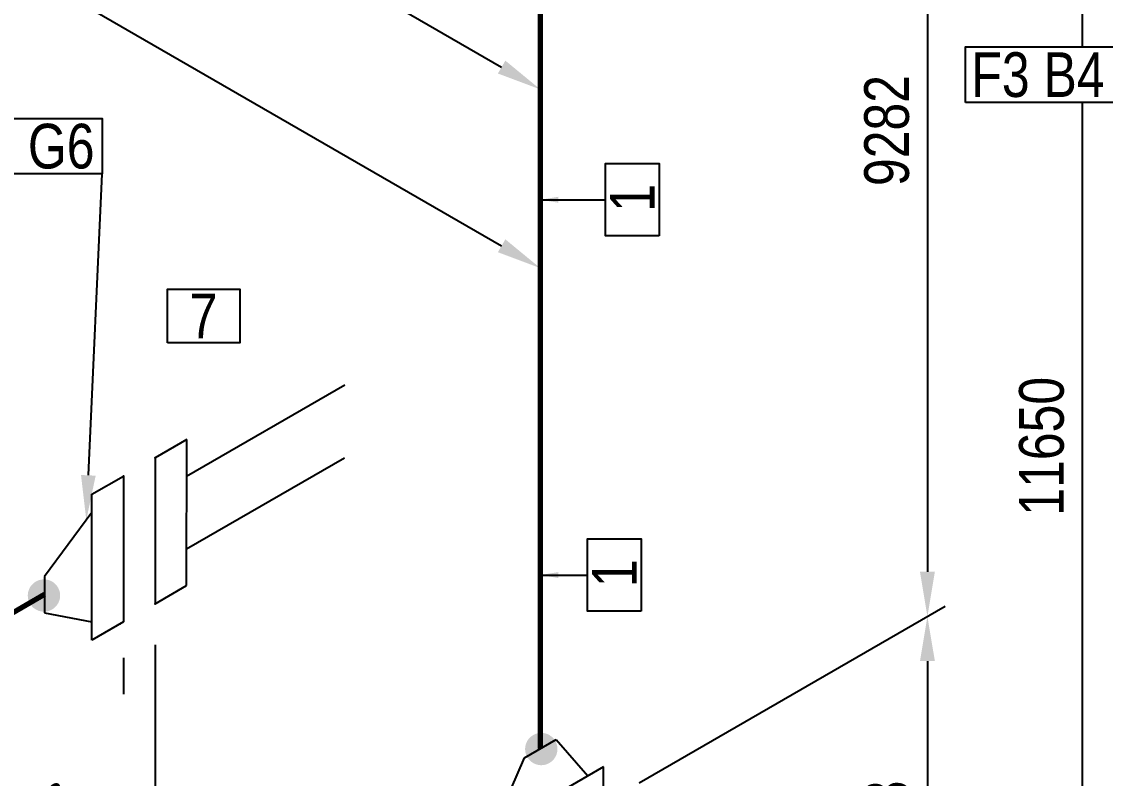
# Model space of a CAD drawing. Header units: millimetres. Extents: x 0 to 594, y 0 to 420.
# Drawn here: x 101.9 to 162.5, y 211.6 to 254 of the extents above; entities that cross this region are included whole.
import ezdxf
from ezdxf import colors
from ezdxf.entities.mleader import LeaderData, LeaderLine
from ezdxf.enums import TextEntityAlignment as Align
from ezdxf.math import Vec2, Vec3

# ---------------------------------------------------------------- set-up
doc = ezdxf.new("R2010")
doc.units = ezdxf.units.MM
doc.header["$LTSCALE"] = 0.25
doc.linetypes.add('DASHED2', pattern=[9.525, 6.35, -3.175])
for name, color, linetype in [('밸브', 4, 'Continuous'), ('연속', 7, 'DASHED2'), ('용접', 1, 'Continuous'), ('주석', 7, 'Continuous'), ('치수', 1, 'Continuous')]:
    doc.layers.add(name, color=color, linetype=linetype)
doc.layers.add('파이프', color=3, linetype='Continuous', lineweight=70)
doc.styles.add('AdskIsoAnnotation', font='arial.ttf', dxfattribs={"width": 0.8, "height": 1})
doc.styles.add('AdskIsoMetric', font='arial.ttf', dxfattribs={"width": 0.8, "height": 2.5})
doc.styles.add('AdskIsoMetric-30', font='arial.ttf', dxfattribs={"width": 0.8, "height": 2.5})
doc.styles.add('AdskIsoMetric30', font='arial.ttf', dxfattribs={"width": 0.8, "oblique": 30, "height": 2.5})
doc.styles.get("Standard").update_dxf_attribs({"font": 'arial.ttf'})
doc.dimstyles.new('AdskIsoMetric', dxfattribs={"dimtxt": 2.5, "dimasz": 2.5, "dimexe": 1, "dimexo": 2, "dimgap": 0.8, "dimtad": 1, "dimdec": 0, "dimrnd": 1, "dimzin": 0, "dimdsep": 46, "dimtxsty": 'AdskIsoMetric', "dimcen": 0, "dimclrt": 7, "dimadec": 0, "dimazin": 0, "dimtfac": 1, "dimtdec": 0, "dimtmove": 1, "dimatfit": 3, "dimfxl": 0, "dimfrac": 2, "dimtolj": 1, "dimtzin": 0, "dimarcsym": 0})

# ---------------------------------------------------------------- blocks, each defined once
blk = doc.blocks.new('끝 장비-2-IsoLeft')
at = {"color": 0, "linetype": 'ByBlock', "lineweight": -2, "extrusion": (0, -0.816497, -0.57735)}
for p, q in [((0, 0.1021), (-0.4419, 0.3572)), ((-0.1768, 0), (-0.6187, 0.2552)), ((0.0884, 0.1531), (-0.2652, -0.051)), ((0.1768, 0.1021), (0.0884, 0.1531)), ((-0.1768, -0.1021), (0.1768, 0.1021)), ((-0.2652, -0.051), (-0.1768, -0.1021))]:
    blk.add_line(p, q, dxfattribs=at)
blk = doc.blocks.new('플랜지WN-2-IsoRight')
at = {"color": 0, "linetype": 'ByBlock', "lineweight": -2, "extrusion": (-0.707107, -0.408248, 0.57735)}
for p, q in [((0.1105, 0.1403), (0.0221, 0.1914)), ((0.0221, 0.1914), (0.0221, -0.2169)), ((-0.1105, 0.1148), (0.0221, 0.1403)), ((0.1105, -0.2679), (0.1105, 0.1403)), ((-0.1105, 0.0128), (-0.1105, 0.1148)), ((0.0221, -0.1659), (-0.1105, 0.0128)), ((0.0221, -0.2169), (0.1105, -0.2679))]:
    blk.add_line(p, q, dxfattribs=at)
blk = doc.blocks.new('플랜지WN-2-IsoLeft')
at = {"color": 0, "linetype": 'ByBlock', "lineweight": -2, "extrusion": (0, -0.816497, -0.57735)}
for p, q in [((-0.1547, -0.1148), (0.1989, 0.0893)), ((-0.0663, 0.0893), (-0.1547, 0.0383)), ((0.1547, 0.0638), (-0.0663, 0.0893)), ((0.1989, 0.0893), (0.2873, 0.0383)), ((-0.1547, 0.0383), (-0.1105, -0.0893)), ((0.2873, 0.0383), (-0.0663, -0.1659)), ((-0.0663, -0.1659), (-0.1547, -0.1148))]:
    blk.add_line(p, q, dxfattribs=at)
blk = doc.blocks.new('개스킷-2-IsoLeft')
at = {"color": 0, "linetype": 'ByBlock', "lineweight": -2, "extrusion": (0, 0, -1)}
for p in [(0.1326, 0.1276), (0.221, 0.0765), (-0.2297, -0.0715), (-0.1326, -0.1276)]:
    blk.add_point(p, dxfattribs=at)
blk = doc.blocks.new('*D58')
at = {"layer": 'Defpoints', "color": 0}
for p in [(159.085, 364.8), (128.774, 347.3), (363.644, 211.698)]:
    blk.add_point(p, dxfattribs=at)
at = {"layer": '치수', "color": 0, "lineweight": -2}
for p, q in [((391.79, 230.448), (161.25, 363.55)), ((365.644, 212.853), (394.955, 229.775))]:
    blk.add_line(p, q, dxfattribs=at)
at = {"layer": '치수', "color": 0}
for points in [[(161.459, 363.911), (161.042, 363.189), (159.085, 364.8)], [(391.999, 230.809), (391.582, 230.087), (393.955, 229.198)]]:
    blk.add_solid(points, dxfattribs=at)
at = {"layer": '치수', "color": 7, "insert": (278.787, 298.307), "char_height": 2.5, "attachment_point": 5, "rotation": 330, "style": 'AdskIsoMetric30'}
blk.add_mtext('\\A1;17093', dxfattribs=at)
blk = doc.blocks.new('*D59')
at = {"layer": 'Defpoints', "color": 0}
for p in [(109.312, 221.397), (92.518, 215.783), (109.312, 210.479)]:
    blk.add_point(p, dxfattribs=at)
at = {"layer": '치수', "color": 0, "lineweight": -2}
for p, q in [((109.312, 219.087), (109.312, 209.325)), ((92.518, 213.474), (92.518, 199.629)), ((94.683, 202.033), (107.147, 209.229))]:
    blk.add_line(p, q, dxfattribs=at)
at = {"layer": '치수', "color": 0}
for points in [[(106.939, 209.59), (107.355, 208.869), (109.312, 210.479)], [(94.475, 202.394), (94.892, 201.673), (92.518, 200.783)]]:
    blk.add_solid(points, dxfattribs=at)
at = {"layer": '치수', "color": 7, "insert": (100.915, 208.248), "char_height": 2.5, "attachment_point": 5, "rotation": 30, "style": 'AdskIsoMetric30'}
blk.add_mtext('\\A1;2496', dxfattribs=at)
blk = doc.blocks.new('개스킷 해치 표식-2-IsoLeft')
at = {"linetype": 'ByBlock', "lineweight": -2, "extrusion": (0, -0.816497, -0.57735)}
blk.add_line((0, 0), (0.0884, 0.051), dxfattribs=at)
blk = doc.blocks.new('*D68')
at = {"layer": 'Defpoints', "color": 0}
for p in [(130.862, 265.174), (152.513, 220.687), (134.398, 210.228)]:
    blk.add_point(p, dxfattribs=at)
at = {"layer": '치수', "color": 0, "lineweight": -2}
for p, q in [((132.862, 266.329), (153.513, 278.252)), ((152.513, 275.174), (152.513, 223.187)), ((136.398, 211.382), (153.513, 221.264))]:
    blk.add_line(p, q, dxfattribs=at)
at = {"layer": '치수', "color": 0}
for points in [[(152.096, 275.174), (152.93, 275.174), (152.513, 277.674)], [(152.096, 223.187), (152.93, 223.187), (152.513, 220.687)]]:
    blk.add_solid(points, dxfattribs=at)
at = {"layer": '치수', "color": 7, "insert": (150.246, 247.872), "char_height": 2.5, "attachment_point": 5, "rotation": 90, "style": 'AdskIsoMetric-30'}
blk.add_mtext('\\A1;9282', dxfattribs=at)
blk = doc.blocks.new('*D69')
at = {"layer": 'Defpoints', "color": 0}
for p in [(134.398, 210.228), (152.513, 200.274), (134.398, 189.815)]:
    blk.add_point(p, dxfattribs=at)
at = {"layer": '치수', "color": 0, "lineweight": -2}
for p, q in [((136.398, 211.382), (153.513, 221.264)), ((152.513, 218.187), (152.513, 202.774)), ((136.398, 190.97), (153.513, 200.851))]:
    blk.add_line(p, q, dxfattribs=at)
at = {"layer": '치수', "color": 0}
for points in [[(152.096, 218.187), (152.93, 218.187), (152.513, 220.687)], [(152.096, 202.774), (152.93, 202.774), (152.513, 200.274)]]:
    blk.add_solid(points, dxfattribs=at)
at = {"layer": '치수', "color": 7, "insert": (150.247, 209.172), "char_height": 2.5, "attachment_point": 5, "rotation": 90, "style": 'AdskIsoMetric-30'}
blk.add_mtext('\\A1;763', dxfattribs=at)
blk = doc.blocks.new('*D71')
at = {"layer": 'Defpoints', "color": 0}
for p in [(130.862, 265.174), (161.173, 180.352), (130.862, 162.852)]:
    blk.add_point(p, dxfattribs=at)
at = {"layer": '치수', "color": 0, "lineweight": -2}
for p, q in [((132.862, 266.329), (162.173, 283.252)), ((161.173, 280.174), (161.173, 182.852)), ((132.862, 164.007), (162.173, 180.93))]:
    blk.add_line(p, q, dxfattribs=at)
at = {"layer": '치수', "color": 0}
for points in [[(160.756, 280.174), (161.59, 280.174), (161.173, 282.674)], [(160.756, 182.852), (161.59, 182.852), (161.173, 180.352)]]:
    blk.add_solid(points, dxfattribs=at)
at = {"layer": '치수', "color": 7, "insert": (158.907, 230.205), "char_height": 2.5, "attachment_point": 5, "rotation": 90, "style": 'AdskIsoMetric-30'}
blk.add_mtext('\\A1;11650', dxfattribs=at)
blk = doc.blocks.new('*D74')
at = {"layer": 'Defpoints', "color": 0}
for p in [(98.314, 279.884), (130.862, 265.174), (130.862, 250.174)]:
    blk.add_point(p, dxfattribs=at)
at = {"layer": '치수', "color": 0, "lineweight": -2}
for p, q in [((98.314, 277.574), (98.314, 267.811)), ((100.479, 267.716), (128.697, 251.424))]:
    blk.add_line(p, q, dxfattribs=at)
at = {"layer": '치수', "color": 0}
for points in [[(100.688, 268.077), (100.271, 267.355), (98.314, 268.966)], [(128.906, 251.785), (128.489, 251.064), (130.862, 250.174)]]:
    blk.add_solid(points, dxfattribs=at)
at = {"layer": '치수', "color": 7, "insert": (114.588, 262.187), "char_height": 2.5, "attachment_point": 5, "rotation": 330, "style": 'AdskIsoMetric-30'}
blk.add_mtext('\\A1;3119', dxfattribs=at)
blk = doc.blocks.new('*D75')
at = {"layer": 'Defpoints', "color": 0}
for p in [(58.695, 306.84), (130.862, 265.174), (130.862, 240.174)]:
    blk.add_point(p, dxfattribs=at)
at = {"layer": '치수', "color": 0, "lineweight": -2}
blk.add_line((60.86, 280.59), (128.697, 241.424), dxfattribs=at)
at = {"layer": '치수', "color": 0}
for points in [[(61.069, 280.951), (60.652, 280.229), (58.695, 281.84)], [(128.906, 241.785), (128.489, 241.064), (130.862, 240.174)]]:
    blk.add_solid(points, dxfattribs=at)
at = {"layer": '치수', "color": 7, "insert": (100.278, 260.449), "char_height": 2.5, "attachment_point": 5, "rotation": 330, "style": 'AdskIsoMetric-30'}
blk.add_mtext('\\A1;5501', dxfattribs=at)
blk = doc.blocks.new('절곡부-1-Iso2DSkew0')
at = {"color": 0, "linetype": 'ByBlock', "lineweight": -2, "extrusion": (-0.707107, -0.408248, 0.57735)}
for p, q in [((0, 0), (-10.607, 6.124)), ((0, 0), (0, 0)), ((0, -12.247), (0, 0))]:
    blk.add_line(p, q, dxfattribs=at)
blk = doc.blocks.new('절곡부-1-Iso2DSkew90')
at = {"color": 0, "linetype": 'ByBlock', "lineweight": -2, "extrusion": (-0.707107, 0.408248, -0.57735)}
for p, q in [((0, 0), (0, 12.247)), ((10.607, 6.124), (0, 0)), ((0, 0), (0, 0))]:
    blk.add_line(p, q, dxfattribs=at)
blk = doc.blocks.new('Buttweld')
at = {"lineweight": -2}
blk.add_hatch(color=0, dxfattribs=at).paths.add_polyline_path([(0.044, -0.0026), (0.0433, 0.0053), (0.0413, 0.0129), (0.0379, 0.02), (0.0334, 0.0265), (0.0278, 0.0321), (0.0214, 0.0366), (0.0142, 0.0399), (0.0066, 0.042), (-0.0013, 0.0427), (-0.0091, 0.042), (-0.0168, 0.0399), (-0.0239, 0.0366), (-0.0304, 0.0321), (-0.036, 0.0265), (-0.0405, 0.02), (-0.0438, 0.0129), (-0.0459, 0.0053), (-0.0466, -0.0026), (-0.0459, -0.0105), (-0.0438, -0.0181), (-0.0405, -0.0252), (-0.036, -0.0317), (-0.0304, -0.0373), (-0.0239, -0.0418), (-0.0168, -0.0452), (-0.0091, -0.0472), (-0.0013, -0.0479), (0.0066, -0.0472), (0.0142, -0.0452), (0.0214, -0.0418), (0.0278, -0.0373), (0.0334, -0.0317), (0.0379, -0.0252), (0.0413, -0.0181), (0.0433, -0.0105)], is_closed=False, flags=0)
blk = doc.blocks.new('AnnoRect')
at = {"color": 0, "linetype": 'ByBlock', "lineweight": -2}
blk.add_wipeout([(-0.8095, -0.6), (-0.8095, 0.6), (0.8095, 0.6), (0.8095, -0.6)], dxfattribs=at)
blk.add_lwpolyline([(-0.8095, -0.6), (-0.8095, 0.6), (0.8095, 0.6), (0.8095, -0.6)], close=True, dxfattribs=at)
at = {"color": 0, "linetype": 'ByBlock', "lineweight": -2, "style": 'AdskIsoAnnotation', "width": 0.8}
blk.add_attdef('XX', text='', height=1, dxfattribs=at).set_placement((0, 0), align=Align.MIDDLE_CENTER)

msp = doc.modelspace()

# ---------------------------------------------------------------- linework, layer by layer
at = {"layer": '파이프'}
for points in [[(130.8623, 233.1083), (130.8623, 252.927)], [(130.8623, 213.2896), (130.8623, 233.1083)]]:
    msp.add_lwpolyline(points, dxfattribs=at)

# ---------------------------------------------------------------- block references
at = {"layer": '밸브', "xscale": 20, "yscale": 20, "zscale": 20}
for name, p, rotation in [('개스킷-2-IsoLeft', (108.4282, 224.9691), 59.99999999507871), ('플랜지WN-2-IsoLeft', (105.3346, 223.183), 60.0000000018557), ('플랜지WN-2-IsoRight', (130.8623, 210.7381), 300.0000000016165)]:
    msp.add_blockref(name, p, dxfattribs=dict(at, rotation=rotation))
at = {"layer": '연속', "xscale": 20, "yscale": 20, "zscale": 20, "rotation": 239.9999999994592}
msp.add_blockref('끝 장비-2-IsoLeft', (109.312, 225.4794), dxfattribs=at)
at = {"layer": '용접', "xscale": 20, "yscale": 20, "zscale": 20}
msp.add_blockref('Buttweld', (103.1249, 221.9072), dxfattribs=at)
at = {"layer": '용접', "xscale": 20, "yscale": 20, "zscale": 20, "rotation": 90.00000000434565}
msp.add_blockref('Buttweld', (130.8623, 213.2896), dxfattribs=at)
at = {"layer": '치수', "xscale": 20, "yscale": 20, "zscale": 20, "rotation": 239.9999999994592}
msp.add_blockref('개스킷 해치 표식-2-IsoLeft', (107.5443, 218.3763), dxfattribs=at)
at = {"layer": '파이프'}
for name, p in [('절곡부-1-Iso2DSkew0', (130.8623, 265.1745)), ('절곡부-1-Iso2DSkew90', (92.5182, 215.7835))]:
    msp.add_blockref(name, p, dxfattribs=at)

# ---------------------------------------------------------------- dimensions: what is measured, and where the dimension line sits
at = {"layer": '치수'}
for base, p1, p2, angle, text, override, picture, middle in [((159.0853, 364.8001), (363.6443, 211.6979), (128.7744, 347.3001), 150, '17093', {"dimtad": 0, "dimlfac": 63.027137, "dimtxsty": 'AdskIsoMetric30', "dimse1": 0, "dimse2": 1, "dimsd1": 0, "dimsd2": 0, "dimtmove": 1}, '*D58', (278.7866, 298.3075)), ((130.8623, 240.1745), (58.6954, 306.84), (130.8623, 265.1745), 330, '5501', {"dimtad": 0, "dimlfac": 66.008309, "dimtxsty": 'AdskIsoMetric-30', "dimse1": 1, "dimse2": 1, "dimsd1": 0, "dimsd2": 0, "dimtmove": 1}, '*D75', (100.2781, 260.4491)), ((161.1731, 180.3523), (130.8623, 265.1745), (130.8623, 162.8523), 270, '11650', {"dimtad": 0, "dimlfac": 113.856097, "dimtxsty": 'AdskIsoMetric-30', "dimse1": 0, "dimse2": 0, "dimsd1": 0, "dimsd2": 0, "dimtmove": 1}, '*D71', (158.9068, 230.2049)), ((130.8623, 250.1745), (98.3144, 279.8835), (130.8623, 265.1745), 330, '3119', {"dimtad": 0, "dimlfac": 87.753552, "dimtxsty": 'AdskIsoMetric-30', "dimse1": 0, "dimse2": 1, "dimsd1": 0, "dimsd2": 0, "dimtmove": 1}, '*D74', (114.5883, 262.1871)), ((152.5129, 220.6865), (130.8623, 265.1745), (134.3978, 210.2278), 270, '9282', {"dimtad": 0, "dimlfac": 168.924907, "dimtxsty": 'AdskIsoMetric-30', "dimse1": 0, "dimse2": 0, "dimsd1": 0, "dimsd2": 0, "dimtmove": 1}, '*D68', (150.2457, 247.8715)), ((109.312, 210.4794), (92.5182, 215.7835), (109.312, 221.3969), 30, '2496', {"dimtad": 0, "dimlfac": 143.864354, "dimtxsty": 'AdskIsoMetric30', "dimse1": 0, "dimse2": 0, "dimsd1": 0, "dimsd2": 0, "dimtmove": 1}, '*D59', (100.9151, 208.2483)), ((152.5129, 200.2741), (134.3978, 210.2278), (134.3978, 189.8153), 270, '763', {"dimtad": 0, "dimlfac": 37.36457, "dimtxsty": 'AdskIsoMetric-30', "dimse1": 0, "dimse2": 0, "dimsd1": 0, "dimsd2": 0, "dimtmove": 1}, '*D69', (150.2466, 209.1719))]:
    dim = msp.add_linear_dim(base=base, p1=p1, p2=p2, angle=angle, text=text, dimstyle='AdskIsoMetric', override=override, dxfattribs=at)
    dim.commit()
    dim.dimension.update_dxf_attribs({"geometry": picture, "text_midpoint": middle, "dimtype": 160})

# ---------------------------------------------------------------- leaders
at = {"layer": '주석'}
ml = msp.add_multileader_mtext('Standard', dxfattribs=at)
ml.set_content('')
ml.set_leader_properties()
ml.build(insert=Vec2(0, 0))
ml.multileader.update_dxf_attribs({"dogleg_length": 0, "arrow_head_size": 2.5})
ctx = ml.context
ctx.base_point, ctx.arrow_head_size = Vec3(106.3499, 245.4478), 2.5
notes = []
notes.append((ctx, [(0, (1, 1, 0), (106.3499, 245.4478), (-1, 0), 0, [(0, [(105.4668, 226.0828)], 0, [])])]))
ctx.mtext, ml.multileader.dxf.content_type = None, 0
ml = msp.add_multileader_mtext('Standard', dxfattribs=at)
ml.set_content('')
ml.set_leader_properties()
ml.build(insert=Vec2(0, 0))
ml.multileader.update_dxf_attribs({"dogleg_length": 0, "arrow_head_size": 0})
ctx = ml.context
ctx.base_point, ctx.arrow_head_size = Vec3(134.5, 244), 0
notes.append((ctx, [(0, (1, 1, 0), (134.5, 244), (-1, 0), 0, [(0, [(130.8623, 244)], 0, [])])]))
ctx.mtext, ml.multileader.dxf.content_type = None, 0
ml = msp.add_multileader_mtext('Standard', dxfattribs=at)
ml.set_content('')
ml.set_leader_properties()
ml.build(insert=Vec2(0, 0))
ml.multileader.update_dxf_attribs({"dogleg_length": 0, "arrow_head_size": 0})
ctx = ml.context
ctx.base_point, ctx.arrow_head_size = Vec3(133.5, 223), 0
notes.append((ctx, [(0, (1, 1, 0), (133.5, 223), (-1, 0), 0, [(0, [(130.8623, 223)], 0, [])])]))
ctx.mtext, ml.multileader.dxf.content_type = None, 0
for ctx, leaders in notes:
    for number, flags, end, landing, length, lines in leaders:
        leader = LeaderData()
        leader.index, (leader.has_last_leader_line, leader.has_dogleg_vector, leader.attachment_direction) = number, flags
        leader.last_leader_point, leader.dogleg_vector, leader.dogleg_length = Vec3(end), Vec3(landing), length
        for number, points, colour, breaks in lines:
            line = LeaderLine()
            line.index, line.vertices, line.color, line.breaks = number, Vec3.list(points), colors.encode_raw_color(colour), breaks
            leader.lines.append(line)
        ctx.leaders.append(leader)

# ---------------------------------------------------------------- next in the draw order: block references
ref = msp.add_blockref('AnnoRect', (161, 251), dxfattribs=dict(at, xscale=7.844095940959409, yscale=2.586971350613916, zscale=2.5))
ref.add_attrib('XX_001', 'F3 B4 G6', (154.9707, 249.7509), dxfattribs={"layer": '0', "color": 0, "linetype": 'ByBlock', "lineweight": -2, "height": 2.5, "style": 'AdskIsoAnnotation', "width": 0.8})
ref = msp.add_blockref('AnnoRect', (100, 247), dxfattribs=dict(at, xscale=7.844095940959409, yscale=2.586971350613916, zscale=2.5))
ref.add_attrib('XX_001', 'F3 B4 G6', (93.9707, 245.7509), dxfattribs={"layer": '0', "color": 0, "linetype": 'ByBlock', "lineweight": -2, "height": 2.5, "style": 'AdskIsoAnnotation', "width": 0.8})
ref = msp.add_blockref('AnnoRect', (136, 244), dxfattribs=dict(at, xscale=2.500000000000001, yscale=2.500000000000001, zscale=2.500000000000001, rotation=89.99999999977472))
ref.add_attrib('XX_001', '1', (137.2551, 243.3274), dxfattribs={"layer": '0', "color": 0, "linetype": 'ByBlock', "lineweight": -2, "height": 2.5, "rotation": 90, "style": 'AdskIsoAnnotation', "width": 0.8})
ref = msp.add_blockref('AnnoRect', (112.0238, 237.5), dxfattribs=dict(at, xscale=2.5, yscale=2.5, zscale=2.5))
ref.add_attrib('XX_001', '7', (111.2441, 236.25), dxfattribs={"layer": '0', "color": 0, "linetype": 'ByBlock', "lineweight": -2, "height": 2.5, "style": 'AdskIsoAnnotation', "width": 0.8})
ref = msp.add_blockref('AnnoRect', (135, 223), dxfattribs=dict(at, xscale=2.500000000000001, yscale=2.500000000000001, zscale=2.500000000000001, rotation=89.99999999977472))
ref.add_attrib('XX_001', '1', (136.2551, 222.3274), dxfattribs={"layer": '0', "color": 0, "linetype": 'ByBlock', "lineweight": -2, "height": 2.5, "rotation": 90, "style": 'AdskIsoAnnotation', "width": 0.8})

doc.saveas('drawing.dxf')
